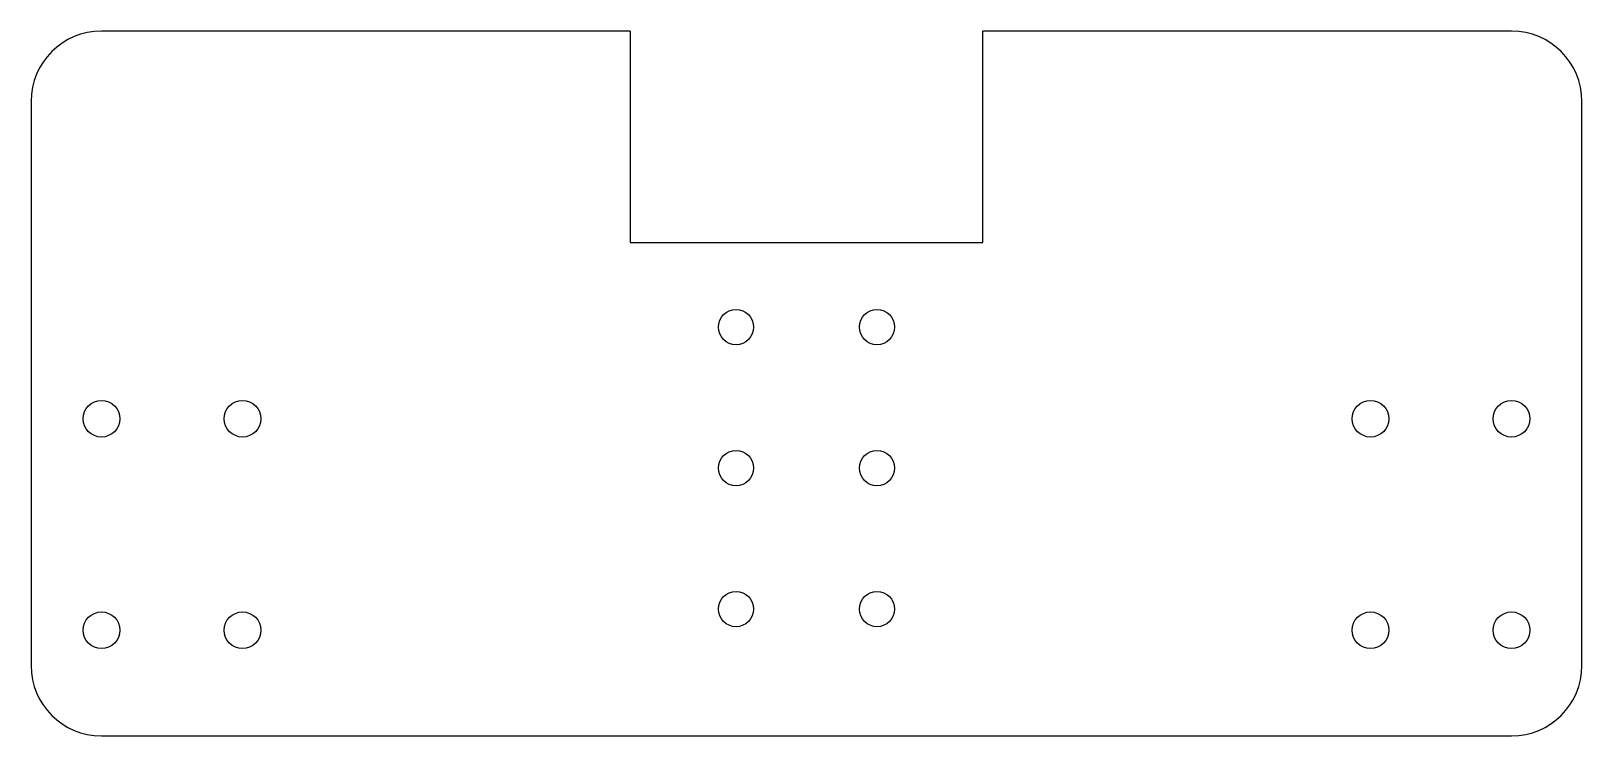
# Model space of a CAD drawing. Header units: millimetres. Extents: x -110 to 110, y -50 to 50.
import ezdxf

# ---------------------------------------------------------------- set-up
doc = ezdxf.new("R2010")
doc.units = ezdxf.units.MM

msp = doc.modelspace()

# ---------------------------------------------------------------- linework, layer by layer
at = {"color": 7, "linetype": 'Continuous', "lineweight": 25}
for p, q in [((-25, 50), (-100, 50)), ((-25, 50), (-25, 20)), ((25, 20), (25, 50)), ((100, 50), (25, 50)), ((-110, 40), (-110, -40)), ((110, -40), (110, 40)), ((-25, 20), (25, 20)), ((-100, -50), (100, -50))]:
    msp.add_line(p, q, dxfattribs=at)
for centre, radius in [((-10, 8), 2.5), ((10, 8), 2.5), ((-100, -5), 2.6), ((-80, -5), 2.6), ((80, -5), 2.6), ((100, -5), 2.6), ((-10, -12), 2.5), ((10, -12), 2.5), ((-10, -32), 2.5), ((10, -32), 2.5), ((-100, -35), 2.6), ((-80, -35), 2.6), ((80, -35), 2.6), ((100, -35), 2.6)]:
    msp.add_circle(centre, radius, dxfattribs=at)
for centre, start, end in [((-100, 40), 90, 180), ((100, 40), 0, 90), ((-100, -40), 180, 270), ((100, -40), 270, 0)]:
    msp.add_arc(centre, 10, start, end, dxfattribs=at)

doc.saveas('drawing.dxf')
